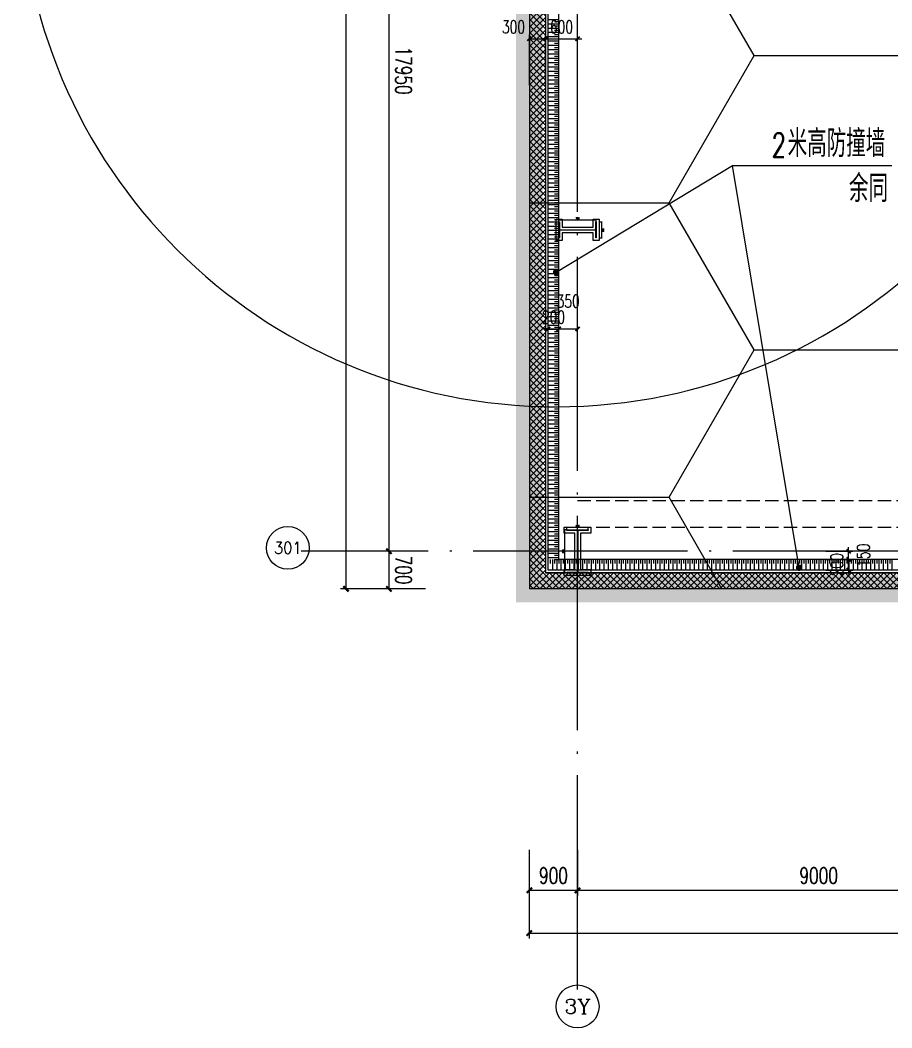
# Model space of a CAD drawing. Extents: x -821772 to -21949, y 506164 to 1049594.
# Drawn here: x -323256 to -306990, y 540024 to 558836 of the extents above; entities that cross this region are included whole.
import ezdxf
from ezdxf.enums import TextEntityAlignment as Align
from ezdxf.xclip import XClip

# ---------------------------------------------------------------- set-up
doc = ezdxf.new("R2010")
doc.units = 0
doc.header["$LTSCALE"] = 1000
doc.header["$MEASUREMENT"] = 0
doc.header["$XCLIPFRAME"] = 2
for name, pattern in [('10平面20250807_t3$0$DASH', [0.35, 0.25, -0.1]), ('10平面20250807_t3$0$DOTE', [2.42, 2, -0.2, 0.02, -0.2]), ('DASH', [0.35, 0.25, -0.1])]:
    doc.linetypes.add(name, pattern=pattern)
doc.layers.get('Defpoints').update_dxf_attribs({"color": 210})
doc.layers.add('1-防火分区线', color=201, linetype='DASH', lineweight=50)
for name, color, linetype in [('10平面20250807_t3$0$99平面图例外参$0$A-HATCH-2', 8, 'Continuous'), ('10平面20250807_t3$0$A-AXIS-D', 8, 'Continuous'), ('10平面20250807_t3$0$A-AXIS-DOTE', 8, '10平面20250807_t3$0$DOTE'), ('10平面20250807_t3$0$A-AXIS-DP', 8, 'Continuous'), ('10平面20250807_t3$0$A-HATCH-2', 8, 'Continuous'), ('10平面20250807_t3$0$A-LIN-V', 8, 'Continuous'), ('10平面20250807_t3$0$A-WINDOW', 8, 'Continuous'), ('10平面20250807_t3$0$AS-COLN', 8, 'Continuous'), ('10平面20250807_t3$0$AS-WALL', 8, 'Continuous'), ('10平面20250807_t3$0$AS-结构边线层', 8, 'Continuous'), ('10平面20250807_t3$0$DIM_SYMB', 8, 'Continuous'), ('10平面20250807_t3$0$PUB_HATCH', 8, 'Continuous'), ('10平面20250807_t3$0$PUB_TEXT', 8, 'Continuous'), ('10平面20250807_t3$0$SB_ZF消火栓', 10, 'Continuous'), ('10平面20250807_t3$0$SB_ZF消火栓M', 10, 'Continuous'), ('PUB_HATCH', 8, 'Continuous')]:
    doc.layers.add(name, color=color, linetype=linetype)
doc.styles.add('10平面20250807_t3$0$_TCH_AXIS', font='COMPLEX', dxfattribs={"bigfont": 'GBCBIG'})
doc.styles.add('10平面20250807_t3$0$_TCH_DIM', font='SIMPLEX', dxfattribs={"bigfont": 'GBCBIG'})
doc.styles.add('10平面20250807_t3$0$_TCH_DIM_T3', font='SIMPLEX', dxfattribs={"width": 0.705882, "bigfont": 'GBCBIG'})
doc.styles.add('10平面20250807_t3$0$A-DIM_T3', font='SIMPLEX', dxfattribs={"width": 0.705882, "bigfont": 'GBCBIG'})
doc.dimstyles.new('10平面20250807_t3$0$_TCH_ARCH&&10', dxfattribs={"dimtxt": 29.75, "dimasz": 10, "dimexe": 10, "dimexo": 10, "dimgap": 12.625, "dimtad": 1, "dimdec": 0, "dimzin": 0, "dimdsep": 46, "dimtxsty": '10平面20250807_t3$0$_TCH_DIM_T3', "dimblk": '10平面20250807_t3$0$_ArchTick', "dimcen": 0.09, "dimclrt": 7, "dimazin": 2, "dimtfac": 1, "dimtdec": 0, "dimtix": 1, "dimtmove": 2, "dimatfit": 3, "dimfxl": 0, "dimtolj": 1, "dimtzin": 0, "dimarcsym": 0})
doc.dimstyles.new('10平面20250807_t3$0$_TCH_ARCH&&100', dxfattribs={"dimtxt": 297.5, "dimasz": 100, "dimexe": 100, "dimexo": 100, "dimgap": 126.25, "dimtad": 1, "dimdec": 0, "dimzin": 0, "dimdsep": 46, "dimtxsty": '10平面20250807_t3$0$_TCH_DIM_T3', "dimblk": '10平面20250807_t3$0$_ArchTick', "dimcen": 0.09, "dimclrt": 7, "dimazin": 2, "dimtfac": 1, "dimtdec": 0, "dimtix": 1, "dimtmove": 2, "dimatfit": 3, "dimfxl": 0, "dimtolj": 1, "dimtzin": 0, "dimarcsym": 0})
doc.dimstyles.new('10平面20250807_t3$0$_TCH_ARCH&&80', dxfattribs={"dimtxt": 238, "dimasz": 80, "dimexe": 80, "dimexo": 80, "dimgap": 101, "dimtad": 1, "dimdec": 0, "dimzin": 0, "dimdsep": 46, "dimtxsty": '10平面20250807_t3$0$_TCH_DIM_T3', "dimblk": '10平面20250807_t3$0$_ArchTick', "dimcen": 0.09, "dimclrt": 7, "dimazin": 2, "dimtfac": 1, "dimtdec": 0, "dimtix": 1, "dimtmove": 2, "dimatfit": 3, "dimfxl": 0, "dimtolj": 1, "dimtzin": 0, "dimarcsym": 0})
doc.dimstyles.new('10平面20250807_t3$0$A-DIM&&100', dxfattribs={"dimtxt": 297.5, "dimasz": 100, "dimexe": 100, "dimexo": 100, "dimgap": 126.25, "dimtad": 1, "dimdec": 0, "dimzin": 0, "dimdsep": 46, "dimtxsty": '10平面20250807_t3$0$A-DIM_T3', "dimblk": '10平面20250807_t3$0$_ArchTick', "dimcen": 0.09, "dimclrt": 7, "dimazin": 2, "dimtfac": 1, "dimtdec": 0, "dimtix": 1, "dimtmove": 2, "dimatfit": 3, "dimfxl": 0, "dimtolj": 1, "dimtzin": 0, "dimarcsym": 0})
pattern_1 = [(45, (60, 0), (-60.000061, 60.000061), []), (135, (60, 0), (-60.000061, -60.000061), [])]

# ---------------------------------------------------------------- blocks, each defined once
blk = doc.blocks.new('10平面20250807_t3$0$_ArchTick')
at = {"color": 0, "linetype": 'ByBlock', "const_width": 0.4}
blk.add_lwpolyline([(-0.5, -0.5), (0.5, 0.5)], dxfattribs=at)
blk = doc.blocks.new('*D9902')
at = {"layer": '10平面20250807_t3$0$A-AXIS-D', "color": 0, "lineweight": -2}
for p, q in [((-93018, -261470), (-93018, -262328)), ((-92118, -261470), (-92118, -262328)), ((-93018, -262228), (-92118, -262228))]:
    blk.add_line(p, q, dxfattribs=at)
at = {"layer": 'Defpoints', "color": 0}
for p in [(-93018, -261370), (-92118, -261370), (-92118, -262228)]:
    blk.add_point(p, dxfattribs=at)
at = {"layer": '10平面20250807_t3$0$A-AXIS-D', "color": 0, "lineweight": -2, "xscale": 100, "yscale": 100, "zscale": 100, "rotation": 180}
blk.add_blockref('10平面20250807_t3$0$_ArchTick', (-93018, -262228), dxfattribs=at)
at = {"layer": '10平面20250807_t3$0$A-AXIS-D', "color": 0, "lineweight": -2, "xscale": 100, "yscale": 100, "zscale": 100}
blk.add_blockref('10平面20250807_t3$0$_ArchTick', (-92118, -262228), dxfattribs=at)
at = {"layer": '10平面20250807_t3$0$A-AXIS-D', "color": 7, "insert": (-92568, -261953), "char_height": 297.5, "attachment_point": 5, "style": '10平面20250807_t3$0$_TCH_DIM_T3'}
blk.add_mtext('\\A1;900', dxfattribs=at)
blk = doc.blocks.new('*D9903')
at = {"layer": '10平面20250807_t3$0$A-AXIS-D', "color": 0, "lineweight": -2}
for p, q in [((-92118, -261470), (-92118, -262328)), ((-83118, -261470), (-83118, -262328)), ((-92118, -262228), (-83118, -262228))]:
    blk.add_line(p, q, dxfattribs=at)
at = {"layer": 'Defpoints', "color": 0}
for p in [(-92118, -261370), (-83118, -261370), (-83118, -262228)]:
    blk.add_point(p, dxfattribs=at)
at = {"layer": '10平面20250807_t3$0$A-AXIS-D', "color": 0, "lineweight": -2, "xscale": 100, "yscale": 100, "zscale": 100, "rotation": 180}
blk.add_blockref('10平面20250807_t3$0$_ArchTick', (-92118, -262228), dxfattribs=at)
at = {"layer": '10平面20250807_t3$0$A-AXIS-D', "color": 0, "lineweight": -2, "xscale": 100, "yscale": 100, "zscale": 100}
blk.add_blockref('10平面20250807_t3$0$_ArchTick', (-83118, -262228), dxfattribs=at)
at = {"layer": '10平面20250807_t3$0$A-AXIS-D', "color": 7, "insert": (-87618, -261953), "char_height": 297.5, "attachment_point": 5, "style": '10平面20250807_t3$0$_TCH_DIM_T3'}
blk.add_mtext('\\A1;9000', dxfattribs=at)
blk = doc.blocks.new('*D9991')
at = {"layer": '10平面20250807_t3$0$A-AXIS-D', "color": 0, "lineweight": -2}
for p, q in [((-94953, -237950), (-95739, -237950)), ((-95639, -237950), (-95639, -255900)), ((-94953, -255900), (-95739, -255900))]:
    blk.add_line(p, q, dxfattribs=at)
at = {"layer": 'Defpoints', "color": 0}
for p in [(-94853, -237950), (-95639, -255900), (-94853, -255900)]:
    blk.add_point(p, dxfattribs=at)
at = {"layer": '10平面20250807_t3$0$A-AXIS-D', "color": 0, "lineweight": -2, "xscale": 100, "yscale": 100, "zscale": 100}
for p, rotation in [((-95639, -237950), 90), ((-95639, -255900), 270)]:
    blk.add_blockref('10平面20250807_t3$0$_ArchTick', p, dxfattribs=dict(at, rotation=rotation))
at = {"layer": '10平面20250807_t3$0$A-AXIS-D', "color": 7, "insert": (-95364, -246925), "char_height": 297.5, "attachment_point": 5, "rotation": 270, "style": '10平面20250807_t3$0$A-DIM_T3'}
blk.add_mtext('\\A1;17950', dxfattribs=at)
blk = doc.blocks.new('*D9992')
at = {"layer": '10平面20250807_t3$0$A-AXIS-D', "color": 0, "lineweight": -2}
for p, q in [((-94953, -255900), (-95739, -255900)), ((-95639, -255900), (-95639, -256600)), ((-94953, -256600), (-95739, -256600))]:
    blk.add_line(p, q, dxfattribs=at)
at = {"layer": 'Defpoints', "color": 0}
for p in [(-94853, -255900), (-95639, -256600), (-94853, -256600)]:
    blk.add_point(p, dxfattribs=at)
at = {"layer": '10平面20250807_t3$0$A-AXIS-D', "color": 0, "lineweight": -2, "xscale": 100, "yscale": 100, "zscale": 100}
for p, rotation in [((-95639, -255900), 90), ((-95639, -256600), 270)]:
    blk.add_blockref('10平面20250807_t3$0$_ArchTick', p, dxfattribs=dict(at, rotation=rotation))
at = {"layer": '10平面20250807_t3$0$A-AXIS-D', "color": 7, "insert": (-95364, -256250), "char_height": 297.5, "attachment_point": 5, "rotation": 270, "style": '10平面20250807_t3$0$A-DIM_T3'}
blk.add_mtext('\\A1;700', dxfattribs=at)
blk = doc.blocks.new('*D10049')
at = {"layer": '10平面20250807_t3$0$A-AXIS-D', "color": 0, "lineweight": -2}
for p, q in [((-93018, -261570), (-93018, -263128)), ((92682, -261570), (92682, -263128)), ((-93018, -263028), (92682, -263028))]:
    blk.add_line(p, q, dxfattribs=at)
at = {"layer": 'Defpoints', "color": 0}
for p in [(-93018, -261470), (92682, -261470), (92682, -263028)]:
    blk.add_point(p, dxfattribs=at)
at = {"layer": '10平面20250807_t3$0$A-AXIS-D', "color": 0, "lineweight": -2, "xscale": 100, "yscale": 100, "zscale": 100, "rotation": 180}
blk.add_blockref('10平面20250807_t3$0$_ArchTick', (-93018, -263028), dxfattribs=at)
at = {"layer": '10平面20250807_t3$0$A-AXIS-D', "color": 0, "lineweight": -2, "xscale": 100, "yscale": 100, "zscale": 100}
blk.add_blockref('10平面20250807_t3$0$_ArchTick', (92682, -263028), dxfattribs=at)
at = {"layer": '10平面20250807_t3$0$A-AXIS-D', "color": 7, "insert": (-168, -262753), "char_height": 297.5, "attachment_point": 5, "style": '10平面20250807_t3$0$_TCH_DIM_T3'}
blk.add_mtext('\\A1;185700', dxfattribs=at)
blk = doc.blocks.new('*D10050')
at = {"layer": '10平面20250807_t3$0$A-AXIS-D', "color": 0, "lineweight": -2}
for p, q in [((-95053, -183400), (-96539, -183400)), ((-96439, -183400), (-96439, -256600)), ((-95053, -256600), (-96539, -256600))]:
    blk.add_line(p, q, dxfattribs=at)
at = {"layer": 'Defpoints', "color": 0}
for p in [(-94953, -183400), (-96439, -256600), (-94953, -256600)]:
    blk.add_point(p, dxfattribs=at)
at = {"layer": '10平面20250807_t3$0$A-AXIS-D', "color": 0, "lineweight": -2, "xscale": 100, "yscale": 100, "zscale": 100}
for p, rotation in [((-96439, -183400), 90), ((-96439, -256600), 270)]:
    blk.add_blockref('10平面20250807_t3$0$_ArchTick', p, dxfattribs=dict(at, rotation=rotation))
at = {"layer": '10平面20250807_t3$0$A-AXIS-D', "color": 7, "insert": (-96164, -220000), "char_height": 297.5, "attachment_point": 5, "rotation": 270, "style": '10平面20250807_t3$0$A-DIM_T3'}
blk.add_mtext('\\A1;73200', dxfattribs=at)
blk = doc.blocks.new('10平面20250807_t3$0$43243')
at = {"layer": '10平面20250807_t3$0$AS-结构边线层'}
blk.add_lwpolyline([(-263994, 621290), (-277514, 621290), (-277514, 621120), (-279354, 621120), (-279354, 620570), (-281454, 620570), (-281454, 621120), (-295987, 621120), (-313454, 567286), (-313454, 548520), (-281454, 548520), (-281454, 549070), (-279354, 549070), (-279354, 548520), (-277514, 548520), (-277514, 548350), (-263994, 548350)], dxfattribs=at)
blk = doc.blocks.new('10平面20250807_t3$0$4324324')
at = {"layer": '10平面20250807_t3$0$A-HATCH-2', "linetype": '10平面20250807_t3$0$DASH'}
for p, q in [((-312854.2, 549870), (-138054.2, 549870)), ((-312854.2, 549370), (-138054.2, 549370))]:
    blk.add_line(p, q, dxfattribs=at)
blk = doc.blocks.new('*D10492')
at = {"layer": '10平面20250807_t3$0$A-AXIS-DP', "color": 0, "lineweight": -2}
for p, q in [((-165054, 621030), (-165054, 621079)), ((-165054, 621069), (-164654, 621069)), ((-164654, 621030), (-164654, 621079))]:
    blk.add_line(p, q, dxfattribs=at)
at = {"layer": 'Defpoints', "color": 0}
for p in [(-165054, 621020), (-164654, 621069), (-164654, 621020)]:
    blk.add_point(p, dxfattribs=at)
at = {"layer": '10平面20250807_t3$0$A-AXIS-DP', "color": 0, "lineweight": -2, "xscale": 10, "yscale": 10, "zscale": 10, "rotation": 180}
blk.add_blockref('10平面20250807_t3$0$_ArchTick', (-165054, 621069), dxfattribs=at)
at = {"layer": '10平面20250807_t3$0$A-AXIS-DP', "color": 0, "lineweight": -2, "xscale": 10, "yscale": 10, "zscale": 10}
blk.add_blockref('10平面20250807_t3$0$_ArchTick', (-164654, 621069), dxfattribs=at)
at = {"layer": '10平面20250807_t3$0$A-AXIS-DP', "color": 7, "insert": (-164854, 621096), "char_height": 29.8, "attachment_point": 5, "style": '10平面20250807_t3$0$_TCH_DIM_T3'}
blk.add_mtext('\\A1;400', dxfattribs=at)
blk = doc.blocks.new('*D10493')
at = {"layer": '10平面20250807_t3$0$A-AXIS-DP', "color": 0, "lineweight": -2}
for p, q in [((-165064, 621020), (-165105, 621020)), ((-165095, 620220), (-165095, 621020)), ((-165064, 620220), (-165105, 620220))]:
    blk.add_line(p, q, dxfattribs=at)
at = {"layer": 'Defpoints', "color": 0}
for p in [(-165095, 621020), (-165054, 621020), (-165054, 620220)]:
    blk.add_point(p, dxfattribs=at)
at = {"layer": '10平面20250807_t3$0$A-AXIS-DP', "color": 0, "lineweight": -2, "xscale": 10, "yscale": 10, "zscale": 10}
for p, rotation in [((-165095, 621020), 90), ((-165095, 620220), 270)]:
    blk.add_blockref('10平面20250807_t3$0$_ArchTick', p, dxfattribs=dict(at, rotation=rotation))
at = {"layer": '10平面20250807_t3$0$A-AXIS-DP', "color": 7, "insert": (-165123, 620620), "char_height": 29.8, "attachment_point": 5, "rotation": 90, "style": '10平面20250807_t3$0$_TCH_DIM_T3'}
blk.add_mtext('\\A1;800', dxfattribs=at)
blk = doc.blocks.new('*D10488')
at = {"layer": '10平面20250807_t3$0$A-AXIS-DP', "color": 0, "lineweight": -2}
for p, q in [((-195790, 766880), (-195790, 766929)), ((-195790, 766919), (-195490, 766919)), ((-195490, 766880), (-195490, 766929))]:
    blk.add_line(p, q, dxfattribs=at)
at = {"layer": 'Defpoints', "color": 0}
for p in [(-195790, 766870), (-195490, 766919), (-195490, 766870)]:
    blk.add_point(p, dxfattribs=at)
at = {"layer": '10平面20250807_t3$0$A-AXIS-DP', "color": 0, "lineweight": -2, "xscale": 10, "yscale": 10, "zscale": 10, "rotation": 180}
blk.add_blockref('10平面20250807_t3$0$_ArchTick', (-195790, 766919), dxfattribs=at)
at = {"layer": '10平面20250807_t3$0$A-AXIS-DP', "color": 0, "lineweight": -2, "xscale": 10, "yscale": 10, "zscale": 10}
blk.add_blockref('10平面20250807_t3$0$_ArchTick', (-195490, 766919), dxfattribs=at)
at = {"layer": '10平面20250807_t3$0$A-AXIS-DP', "color": 7, "insert": (-195640, 766946), "char_height": 29.8, "attachment_point": 5, "style": '10平面20250807_t3$0$_TCH_DIM_T3'}
blk.add_mtext('\\A1;300', dxfattribs=at)
blk = doc.blocks.new('*D10489')
at = {"layer": '10平面20250807_t3$0$A-AXIS-DP', "color": 0, "lineweight": -2}
for p, q in [((-195800, 766820), (-195841, 766820)), ((-195831, 766120), (-195831, 766820)), ((-195800, 766120), (-195841, 766120))]:
    blk.add_line(p, q, dxfattribs=at)
at = {"layer": 'Defpoints', "color": 0}
for p in [(-195831, 766820), (-195790, 766820), (-195790, 766120)]:
    blk.add_point(p, dxfattribs=at)
at = {"layer": '10平面20250807_t3$0$A-AXIS-DP', "color": 0, "lineweight": -2, "xscale": 10, "yscale": 10, "zscale": 10}
for p, rotation in [((-195831, 766820), 90), ((-195831, 766120), 270)]:
    blk.add_blockref('10平面20250807_t3$0$_ArchTick', p, dxfattribs=dict(at, rotation=rotation))
at = {"layer": '10平面20250807_t3$0$A-AXIS-DP', "color": 7, "insert": (-195859, 766470), "char_height": 29.8, "attachment_point": 5, "rotation": 90, "style": '10平面20250807_t3$0$_TCH_DIM_T3'}
blk.add_mtext('\\A1;700', dxfattribs=at)
blk = doc.blocks.new('10平面20250807_t3$0$99平面图例外参$0$$LinePat$填挖边坡')
at = {"color": 0}
for p, q in [((0, 0), (0, -1500)), ((300, 0), (300, -600))]:
    blk.add_line(p, q, dxfattribs=at)
at = {"layer": 'Defpoints', "color": 0}
blk.add_point((600, 0), dxfattribs=at)
blk = doc.blocks.new('10平面20250807_t3$0$34242343243')
at = {"layer": '10平面20250807_t3$0$A-LIN-V'}
for p, q in [((-313404, 548570), (-313404, 564870)), ((-313204, 548770), (-313204, 564870)), ((-282054, 548770), (-313204, 548770)), ((-282054, 548570), (-313404, 548570))]:
    blk.add_line(p, q, dxfattribs=at)
at = {"layer": '10平面20250807_t3$0$99平面图例外参$0$A-HATCH-2', "color": 203, "yscale": 0.1333333333333333, "zscale": 0.1333333333333333}
for p, xscale, rotation in [((-313204, 558844), 0.1339141957003847, 270.0000000008202), ((-313204, 558764), 0.1339141957003847, 270.0000000008202), ((-313204, 558683), 0.1339141957003847, 270.0000000008202), ((-313204, 558603), 0.1339141957003847, 270.0000000008202), ((-313204, 558522), 0.1339141957003847, 270.0000000008202), ((-313204, 558442), 0.1339141957003847, 270.0000000008202), ((-313204, 558362), 0.1339141957003847, 270.0000000008202), ((-313204, 558281), 0.1339141957003847, 270.0000000008202), ((-313204, 558201), 0.1339141957003847, 270.0000000008202), ((-313204, 558121), 0.1339141957003847, 270.0000000008202), ((-313204, 558040), 0.1339141957003847, 270.0000000008202), ((-313204, 557960), 0.1339141957003847, 270.0000000008202), ((-313204, 557880), 0.1339141957003847, 270.0000000008202), ((-313204, 557799), 0.1339141957003847, 270.0000000008202), ((-313204, 557719), 0.1339141957003847, 270.0000000008202), ((-313204, 557639), 0.1339141957003847, 270.0000000008202), ((-313204, 557558), 0.1339141957003847, 270.0000000008202), ((-313204, 557478), 0.1339141957003847, 270.0000000008202), ((-313204, 557398), 0.1339141957003847, 270.0000000008202), ((-313204, 557317), 0.1339141957003847, 270.0000000008202), ((-313204, 557237), 0.1339141957003847, 270.0000000008202), ((-313204, 557157), 0.1339141957003847, 270.0000000008202), ((-313204, 557076), 0.1339141957003847, 270.0000000008202), ((-313204, 556996), 0.1339141957003847, 270.0000000008202), ((-313204, 556915), 0.1339141957003847, 270.0000000008202), ((-313204, 556835), 0.1339141957003847, 270.0000000008202), ((-313204, 556755), 0.1339141957003847, 270.0000000008202), ((-313204, 556674), 0.1339141957003847, 270.0000000008202), ((-313204, 556594), 0.1339141957003847, 270.0000000008202), ((-313204, 556514), 0.1339141957003847, 270.0000000008202), ((-313204, 556433), 0.1339141957003847, 270.0000000008202), ((-313204, 556353), 0.1339141957003847, 270.0000000008202), ((-313204, 556273), 0.1339141957003847, 270.0000000008202), ((-313204, 556192), 0.1339141957003847, 270.0000000008202), ((-313204, 556112), 0.1339141957003847, 270.0000000008202), ((-313204, 556032), 0.1339141957003847, 270.0000000008202), ((-313204, 555951), 0.1339141957003847, 270.0000000008202), ((-313204, 555871), 0.1339141957003847, 270.0000000008202), ((-313204, 555791), 0.1339141957003847, 270.0000000008202), ((-313204, 555710), 0.1339141957003847, 270.0000000008202), ((-313204, 555630), 0.1339141957003847, 270.0000000008202), ((-313204, 555550), 0.1339141957003847, 270.0000000008202), ((-313204, 555469), 0.1339141957003847, 270.0000000008202), ((-313204, 555389), 0.1339141957003847, 270.0000000008202), ((-313204, 555309), 0.1339141957003847, 270.0000000008202), ((-313204, 555228), 0.1339141957003847, 270.0000000008202), ((-313204, 555148), 0.1339141957003847, 270.0000000008202), ((-313204, 555067), 0.1339141957003847, 270.0000000008202), ((-313204, 554987), 0.1339141957003847, 270.0000000008202), ((-313204, 554907), 0.1339141957003847, 270.0000000008202), ((-313204, 554826), 0.1339141957003847, 270.0000000008202), ((-313204, 554746), 0.1339141957003847, 270.0000000008202), ((-313204, 554666), 0.1339141957003847, 270.0000000008202), ((-313204, 554585), 0.1339141957003847, 270.0000000008202), ((-313204, 554505), 0.1339141957003847, 270.0000000008202), ((-313204, 554425), 0.1339141957003847, 270.0000000008202), ((-313204, 554344), 0.1339141957003847, 270.0000000008202), ((-313204, 554264), 0.1339141957003847, 270.0000000008202), ((-313204, 554184), 0.1339141957003847, 270.0000000008202), ((-313204, 554103), 0.1339141957003847, 270.0000000008202), ((-313204, 554023), 0.1339141957003847, 270.0000000008202), ((-313204, 553943), 0.1339141957003847, 270.0000000008202), ((-313204, 553862), 0.1339141957003847, 270.0000000008202), ((-313204, 553782), 0.1339141957003847, 270.0000000008202), ((-313204, 553702), 0.1339141957003847, 270.0000000008202), ((-313204, 553621), 0.1339141957003847, 270.0000000008202), ((-313204, 553541), 0.1339141957003847, 270.0000000008202), ((-313204, 553461), 0.1339141957003847, 270.0000000008202), ((-313204, 553380), 0.1339141957003847, 270.0000000008202), ((-313204, 553300), 0.1339141957003847, 270.0000000008202), ((-313204, 553219), 0.1339141957003847, 270.0000000008202), ((-313204, 553139), 0.1339141957003847, 270.0000000008202), ((-313204, 553059), 0.1339141957003847, 270.0000000008202), ((-313204, 552978), 0.1339141957003847, 270.0000000008202), ((-313204, 552898), 0.1339141957003847, 270.0000000008202), ((-313204, 552818), 0.1339141957003847, 270.0000000008202), ((-313204, 552737), 0.1339141957003847, 270.0000000008202), ((-313204, 552657), 0.1339141957003847, 270.0000000008202), ((-313204, 552577), 0.1339141957003847, 270.0000000008202), ((-313204, 552496), 0.1339141957003847, 270.0000000008202), ((-313204, 552416), 0.1339141957003847, 270.0000000008202), ((-313204, 552336), 0.1339141957003847, 270.0000000008202), ((-313204, 552255), 0.1339141957003847, 270.0000000008202), ((-313204, 552175), 0.1339141957003847, 270.0000000008202), ((-313204, 552095), 0.1339141957003847, 270.0000000008202), ((-313204, 552014), 0.1339141957003847, 270.0000000008202), ((-313204, 551934), 0.1339141957003847, 270.0000000008202), ((-313204, 551854), 0.1339141957003847, 270.0000000008202), ((-313204, 551773), 0.1339141957003847, 270.0000000008202), ((-313204, 551693), 0.1339141957003847, 270.0000000008202), ((-313204, 551612), 0.1339141957003847, 270.0000000008202), ((-313204, 551532), 0.1339141957003847, 270.0000000008202), ((-313204, 551452), 0.1339141957003847, 270.0000000008202), ((-313204, 551371), 0.1339141957003847, 270.0000000008202), ((-313204, 551291), 0.1339141957003847, 270.0000000008202), ((-313204, 551211), 0.1339141957003847, 270.0000000008202), ((-313204, 551130), 0.1339141957003847, 270.0000000008202), ((-313204, 551050), 0.1339141957003847, 270.0000000008202), ((-313204, 550970), 0.1339141957003847, 270.0000000008202), ((-313204, 550889), 0.1339141957003847, 270.0000000008202), ((-313204, 550809), 0.1339141957003847, 270.0000000008202), ((-313204, 550729), 0.1339141957003847, 270.0000000008202), ((-313204, 550648), 0.1339141957003847, 270.0000000008202), ((-313204, 550568), 0.1339141957003847, 270.0000000008202), ((-313204, 550488), 0.1339141957003847, 270.0000000008202), ((-313204, 550407), 0.1339141957003847, 270.0000000008202), ((-313204, 550327), 0.1339141957003847, 270.0000000008202), ((-313204, 550247), 0.1339141957003847, 270.0000000008202), ((-313204, 550166), 0.1339141957003847, 270.0000000008202), ((-313204, 550086), 0.1339141957003847, 270.0000000008202), ((-313204, 550006), 0.1339141957003847, 270.0000000008202), ((-313204, 549925), 0.1339141957003847, 270.0000000008202), ((-313204, 549845), 0.1339141957003847, 270.0000000008202), ((-313204, 549764), 0.1339141957003847, 270.0000000008202), ((-313204, 549684), 0.1339141957003847, 270.0000000008202), ((-313204, 549604), 0.1339141957003847, 270.0000000008202), ((-313204, 549523), 0.1339141957003847, 270.0000000008202), ((-313204, 549443), 0.1339141957003847, 270.0000000008202), ((-313204, 549363), 0.1339141957003847, 270.0000000008202), ((-313204, 549282), 0.1339141957003847, 270.0000000008202), ((-313204, 549202), 0.1339141957003847, 270.0000000008202), ((-313204, 549122), 0.1339141957003847, 270.0000000008202), ((-313204, 549041), 0.1339141957003847, 270.0000000008202), ((-313204, 548961), 0.1339141957003847, 270.0000000008202), ((-313204, 548881), 0.1339141957003847, 270.0000000008202), ((-313204, 548800), 0.1339141957003847, 270.0000000008202), ((-313324, 548770), -0.1336317125501513, 9.563677653405033e-10), ((-313244, 548770), -0.1336317125501513, 9.563677653405033e-10), ((-313164, 548770), -0.1336317125501513, 9.563677653405033e-10), ((-313083, 548770), -0.1336317125501513, 9.563677653405033e-10), ((-313003, 548770), -0.1336317125501513, 9.563677653405033e-10), ((-312923, 548770), -0.1336317125501513, 9.563677653405033e-10), ((-312843, 548770), -0.1336317125501513, 9.563677653405033e-10), ((-312763, 548770), -0.1336317125501513, 9.563677653405033e-10), ((-312683, 548770), -0.1336317125501513, 9.563677653405033e-10), ((-312602, 548770), -0.1336317125501513, 9.563677653405033e-10), ((-312522, 548770), -0.1336317125501513, 9.563677653405033e-10), ((-312442, 548770), -0.1336317125501513, 9.563677653405033e-10), ((-312362, 548770), -0.1336317125501513, 9.563677653405033e-10), ((-312282, 548770), -0.1336317125501513, 9.563677653405033e-10), ((-312201, 548770), -0.1336317125501513, 9.563677653405033e-10), ((-312121, 548770), -0.1336317125501513, 9.563677653405033e-10), ((-312041, 548770), -0.1336317125501513, 9.563677653405033e-10), ((-311961, 548770), -0.1336317125501513, 9.563677653405033e-10), ((-311881, 548770), -0.1336317125501513, 9.563677653405033e-10), ((-311801, 548770), -0.1336317125501513, 9.563677653405033e-10), ((-311720, 548770), -0.1336317125501513, 9.563677653405033e-10), ((-311640, 548770), -0.1336317125501513, 9.563677653405033e-10), ((-311560, 548770), -0.1336317125501513, 9.563677653405033e-10), ((-311480, 548770), -0.1336317125501513, 9.563677653405033e-10), ((-311400, 548770), -0.1336317125501513, 9.563677653405033e-10), ((-311320, 548770), -0.1336317125501513, 9.563677653405033e-10), ((-311239, 548770), -0.1336317125501513, 9.563677653405033e-10), ((-311159, 548770), -0.1336317125501513, 9.563677653405033e-10), ((-311079, 548770), -0.1336317125501513, 9.563677653405033e-10), ((-310999, 548770), -0.1336317125501513, 9.563677653405033e-10), ((-310919, 548770), -0.1336317125501513, 9.563677653405033e-10), ((-310838, 548770), -0.1336317125501513, 9.563677653405033e-10), ((-310758, 548770), -0.1336317125501513, 9.563677653405033e-10), ((-310678, 548770), -0.1336317125501513, 9.563677653405033e-10), ((-310598, 548770), -0.1336317125501513, 9.563677653405033e-10), ((-310518, 548770), -0.1336317125501513, 9.563677653405033e-10), ((-310438, 548770), -0.1336317125501513, 9.563677653405033e-10), ((-310357, 548770), -0.1336317125501513, 9.563677653405033e-10), ((-310277, 548770), -0.1336317125501513, 9.563677653405033e-10), ((-310197, 548770), -0.1336317125501513, 9.563677653405033e-10), ((-310117, 548770), -0.1336317125501513, 9.563677653405033e-10), ((-310037, 548770), -0.1336317125501513, 9.563677653405033e-10), ((-309956, 548770), -0.1336317125501513, 9.563677653405033e-10), ((-309876, 548770), -0.1336317125501513, 9.563677653405033e-10), ((-309796, 548770), -0.1336317125501513, 9.563677653405033e-10), ((-309716, 548770), -0.1336317125501513, 9.563677653405033e-10), ((-309636, 548770), -0.1336317125501513, 9.563677653405033e-10), ((-309556, 548770), -0.1336317125501513, 9.563677653405033e-10), ((-309475, 548770), -0.1336317125501513, 9.563677653405033e-10), ((-309395, 548770), -0.1336317125501513, 9.563677653405033e-10), ((-309315, 548770), -0.1336317125501513, 9.563677653405033e-10), ((-309235, 548770), -0.1336317125501513, 9.563677653405033e-10), ((-309155, 548770), -0.1336317125501513, 9.563677653405033e-10), ((-309075, 548770), -0.1336317125501513, 9.563677653405033e-10), ((-308994, 548770), -0.1336317125501513, 9.563677653405033e-10), ((-308914, 548770), -0.1336317125501513, 9.563677653405033e-10), ((-308834, 548770), -0.1336317125501513, 9.563677653405033e-10), ((-308754, 548770), -0.1336317125501513, 9.563677653405033e-10), ((-308674, 548770), -0.1336317125501513, 9.563677653405033e-10), ((-308593, 548770), -0.1336317125501513, 9.563677653405033e-10), ((-308513, 548770), -0.1336317125501513, 9.563677653405033e-10), ((-308433, 548770), -0.1336317125501513, 9.563677653405033e-10), ((-308353, 548770), -0.1336317125501513, 9.563677653405033e-10), ((-308273, 548770), -0.1336317125501513, 9.563677653405033e-10), ((-308193, 548770), -0.1336317125501513, 9.563677653405033e-10), ((-308112, 548770), -0.1336317125501513, 9.563677653405033e-10), ((-308032, 548770), -0.1336317125501513, 9.563677653405033e-10), ((-307952, 548770), -0.1336317125501513, 9.563677653405033e-10), ((-307872, 548770), -0.1336317125501513, 9.563677653405033e-10), ((-307792, 548770), -0.1336317125501513, 9.563677653405033e-10), ((-307711, 548770), -0.1336317125501513, 9.563677653405033e-10), ((-307631, 548770), -0.1336317125501513, 9.563677653405033e-10), ((-307551, 548770), -0.1336317125501513, 9.563677653405033e-10), ((-307471, 548770), -0.1336317125501513, 9.563677653405033e-10), ((-307391, 548770), -0.1336317125501513, 9.563677653405033e-10), ((-307311, 548770), -0.1336317125501513, 9.563677653405033e-10), ((-307230, 548770), -0.1336317125501513, 9.563677653405033e-10), ((-307150, 548770), -0.1336317125501513, 9.563677653405033e-10), ((-307070, 548770), -0.1336317125501513, 9.563677653405033e-10), ((-306990, 548770), -0.1336317125501513, 9.563677653405033e-10)]:
    blk.add_blockref('10平面20250807_t3$0$99平面图例外参$0$$LinePat$填挖边坡', p, dxfattribs=dict(at, xscale=xscale, rotation=rotation))
blk = doc.blocks.new('10平面20250807_t3$0$A$C5D961328')
at = {"layer": '10平面20250807_t3$0$SB_ZF消火栓'}
blk.add_hatch(color=256, dxfattribs=at).paths.add_polyline_path([(0, 40), (700, 40), (700, 240)])
at = {"layer": '10平面20250807_t3$0$A-LIN-V', "ltscale": 500}
blk.add_circle((350, 40), 10001, dxfattribs=at)
at = {"layer": '10平面20250807_t3$0$SB_ZF消火栓'}
for p, q in [((700, 240), (0, 240)), ((0, 240), (0, 40)), ((700, 240), (0, 40)), ((700, 240), (700, 40)), ((0, 40), (700, 40))]:
    blk.add_line(p, q, dxfattribs=at)
at = {"layer": '10平面20250807_t3$0$SB_ZF消火栓', "color": 1}
blk.add_circle((140, 140), 32.5, dxfattribs=at)
blk = doc.blocks.new('10平面20250807_t3$0$we42342343234')
at = {"layer": '10平面20250807_t3$0$SB_ZF消火栓M', "xscale": -1, "rotation": 270}
blk.add_blockref('10平面20250807_t3$0$A$C5D961328', (-313294, 561270), dxfattribs=at)
blk = doc.blocks.new('10平面20250807_t3$0$234243242332')
at = {"layer": '10平面20250807_t3$0$SB_ZF消火栓'}
blk.add_blockref('10平面20250807_t3$0$we42342343234', (0, 0), dxfattribs=at)
blk = doc.blocks.new('*D11378')
at = {"layer": '10平面20250807_t3$0$A-AXIS-DP', "color": 0, "lineweight": -2}
for p, q in [((-308220, 548770), (-307716, 548770)), ((-307796, 548770), (-307796, 548850)), ((-307796, 548570), (-307796, 548770)), ((-308220, 548570), (-307716, 548570)), ((-307796, 548570), (-307796, 548490))]:
    blk.add_line(p, q, dxfattribs=at)
at = {"layer": 'Defpoints', "color": 0}
for p in [(-308300, 548770), (-307796, 548770), (-308300, 548570)]:
    blk.add_point(p, dxfattribs=at)
at = {"layer": '10平面20250807_t3$0$A-AXIS-DP', "color": 0, "lineweight": -2, "xscale": 80, "yscale": 80, "zscale": 80}
for p, rotation in [((-307796, 548770), 270), ((-307796, 548570), 90)]:
    blk.add_blockref('10平面20250807_t3$0$_ArchTick', p, dxfattribs=dict(at, rotation=rotation))
at = {"layer": '10平面20250807_t3$0$A-AXIS-DP', "color": 7, "insert": (-308016, 548670), "char_height": 238, "attachment_point": 5, "rotation": 90, "style": '10平面20250807_t3$0$_TCH_DIM_T3'}
blk.add_mtext('\\A1;200', dxfattribs=at)
blk = doc.blocks.new('*D11379')
at = {"layer": '10平面20250807_t3$0$A-AXIS-DP', "color": 0, "lineweight": -2}
for p, q in [((-307796, 548920), (-307796, 549000)), ((-308220, 548920), (-307716, 548920)), ((-308220, 548770), (-307716, 548770)), ((-307796, 548770), (-307796, 548920)), ((-307796, 548770), (-307796, 548690))]:
    blk.add_line(p, q, dxfattribs=at)
at = {"layer": 'Defpoints', "color": 0}
for p in [(-308300, 548920), (-308300, 548770), (-307796, 548920)]:
    blk.add_point(p, dxfattribs=at)
at = {"layer": '10平面20250807_t3$0$A-AXIS-DP', "color": 0, "lineweight": -2, "xscale": 80, "yscale": 80, "zscale": 80}
for p, rotation in [((-307796, 548920), 270), ((-307796, 548770), 90)]:
    blk.add_blockref('10平面20250807_t3$0$_ArchTick', p, dxfattribs=dict(at, rotation=rotation))
at = {"layer": '10平面20250807_t3$0$A-AXIS-DP', "color": 7, "insert": (-307520, 548845), "char_height": 238, "attachment_point": 5, "rotation": 90, "style": '10平面20250807_t3$0$_TCH_DIM_T3'}
blk.add_mtext('\\A1;150', dxfattribs=at)
blk = doc.blocks.new('*D11380')
at = {"layer": '10平面20250807_t3$0$A-AXIS-DP', "color": 0, "lineweight": -2}
for p, q in [((-313404, 552680), (-313404, 553152)), ((-313204, 552680), (-313204, 553152)), ((-313404, 553072), (-313484, 553072)), ((-313404, 553072), (-313204, 553072)), ((-313204, 553072), (-313124, 553072))]:
    blk.add_line(p, q, dxfattribs=at)
at = {"layer": 'Defpoints', "color": 0}
for p in [(-313204, 553072), (-313404, 552600), (-313204, 552600)]:
    blk.add_point(p, dxfattribs=at)
at = {"layer": '10平面20250807_t3$0$A-AXIS-DP', "color": 0, "lineweight": -2, "xscale": 80, "yscale": 80, "zscale": 80}
blk.add_blockref('10平面20250807_t3$0$_ArchTick', (-313404, 553072), dxfattribs=at)
at = {"layer": '10平面20250807_t3$0$A-AXIS-DP', "color": 0, "lineweight": -2, "xscale": 80, "yscale": 80, "zscale": 80, "rotation": 180}
blk.add_blockref('10平面20250807_t3$0$_ArchTick', (-313204, 553072), dxfattribs=at)
at = {"layer": '10平面20250807_t3$0$A-AXIS-DP', "color": 7, "insert": (-313304, 553292), "char_height": 238, "attachment_point": 5, "style": '10平面20250807_t3$0$_TCH_DIM_T3'}
blk.add_mtext('\\A1;200', dxfattribs=at)
blk = doc.blocks.new('*D11381')
at = {"layer": '10平面20250807_t3$0$A-AXIS-DP', "color": 0, "lineweight": -2}
for p, q in [((-313204, 552680), (-313204, 553152)), ((-312854, 552680), (-312854, 553152)), ((-313204, 553072), (-312854, 553072))]:
    blk.add_line(p, q, dxfattribs=at)
at = {"layer": 'Defpoints', "color": 0}
for p in [(-312854, 553072), (-313204, 552600), (-312854, 552600)]:
    blk.add_point(p, dxfattribs=at)
at = {"layer": '10平面20250807_t3$0$A-AXIS-DP', "color": 0, "lineweight": -2, "xscale": 80, "yscale": 80, "zscale": 80, "rotation": 180}
blk.add_blockref('10平面20250807_t3$0$_ArchTick', (-313204, 553072), dxfattribs=at)
at = {"layer": '10平面20250807_t3$0$A-AXIS-DP', "color": 0, "lineweight": -2, "xscale": 80, "yscale": 80, "zscale": 80}
blk.add_blockref('10平面20250807_t3$0$_ArchTick', (-312854, 553072), dxfattribs=at)
at = {"layer": '10平面20250807_t3$0$A-AXIS-DP', "color": 7, "insert": (-313029, 553590), "char_height": 238, "attachment_point": 5, "style": '10平面20250807_t3$0$_TCH_DIM_T3'}
blk.add_mtext('\\A1;350', dxfattribs=at)
blk = doc.blocks.new('*D11664')
at = {"layer": '10平面20250807_t3$0$A-AXIS-DP', "color": 0, "lineweight": -2}
for p, q in [((-313754, 557620), (-313754, 558570)), ((-313454, 557620), (-313454, 558570)), ((-313754, 558490), (-313454, 558490))]:
    blk.add_line(p, q, dxfattribs=at)
at = {"layer": 'Defpoints', "color": 0}
for p in [(-313454, 558490), (-313754, 557540), (-313454, 557540)]:
    blk.add_point(p, dxfattribs=at)
at = {"layer": '10平面20250807_t3$0$A-AXIS-DP', "color": 0, "lineweight": -2, "xscale": 80, "yscale": 80, "zscale": 80, "rotation": 180}
blk.add_blockref('10平面20250807_t3$0$_ArchTick', (-313754, 558490), dxfattribs=at)
at = {"layer": '10平面20250807_t3$0$A-AXIS-DP', "color": 0, "lineweight": -2, "xscale": 80, "yscale": 80, "zscale": 80}
blk.add_blockref('10平面20250807_t3$0$_ArchTick', (-313454, 558490), dxfattribs=at)
at = {"layer": '10平面20250807_t3$0$A-AXIS-DP', "color": 7, "insert": (-314050, 558710), "char_height": 238, "attachment_point": 5, "style": '10平面20250807_t3$0$_TCH_DIM_T3'}
blk.add_mtext('\\A1;300', dxfattribs=at)
blk = doc.blocks.new('*D11665')
at = {"layer": '10平面20250807_t3$0$A-AXIS-DP', "color": 0, "lineweight": -2}
for p, q in [((-313454, 557620), (-313454, 558570)), ((-312854, 557620), (-312854, 558570)), ((-313454, 558490), (-313534, 558490)), ((-313454, 558490), (-312854, 558490)), ((-312854, 558490), (-312774, 558490))]:
    blk.add_line(p, q, dxfattribs=at)
at = {"layer": 'Defpoints', "color": 0}
for p in [(-312854, 558490), (-313454, 557540), (-312854, 557540)]:
    blk.add_point(p, dxfattribs=at)
at = {"layer": '10平面20250807_t3$0$A-AXIS-DP', "color": 0, "lineweight": -2, "xscale": 80, "yscale": 80, "zscale": 80}
blk.add_blockref('10平面20250807_t3$0$_ArchTick', (-313454, 558490), dxfattribs=at)
at = {"layer": '10平面20250807_t3$0$A-AXIS-DP', "color": 0, "lineweight": -2, "xscale": 80, "yscale": 80, "zscale": 80, "rotation": 180}
blk.add_blockref('10平面20250807_t3$0$_ArchTick', (-312854, 558490), dxfattribs=at)
at = {"layer": '10平面20250807_t3$0$A-AXIS-DP', "color": 7, "insert": (-313154, 558710), "char_height": 238, "attachment_point": 5, "style": '10平面20250807_t3$0$_TCH_DIM_T3'}
blk.add_mtext('\\A1;600', dxfattribs=at)
blk = doc.blocks.new('10平面20250807_t3$0$dote')
at = {"layer": '10平面20250807_t3$0$A-AXIS-D'}
for centre in [(-97524.5, -255835.7), (-92117.8, -264396)]:
    blk.add_circle(centre, 400, dxfattribs=at)
at = {"layer": '10平面20250807_t3$0$A-AXIS-DOTE', "ltscale": 2}
for p, q in [((-92117.8, -264080), (-92117.8, -177865)), ((98696.4, -255900), (-97273.6, -255900))]:
    blk.add_line(p, q, dxfattribs=at)
at = {"layer": '10平面20250807_t3$0$PUB_TEXT', "style": '10平面20250807_t3$0$_TCH_AXIS'}
for s, height, p, p2 in [('301', 224.46, (-97781, -255947.9), (-97268, -255947.9)), ('3Y', 270.86, (-92362.9, -264531.5), (-91872.7, -264531.5))]:
    blk.add_text(s, height=height, dxfattribs=at).set_placement(p, p2, align=Align.FIT)
at = {"layer": '10平面20250807_t3$0$A-AXIS-D'}
for base, p1, p2, picture, middle in [((-96439.4, -256600.1), (-94953, -183400), (-94953, -256600.1), '*D10050', (-96164.4, -220000)), ((-95639.4, -255900), (-94853, -237950), (-94853, -255900), '*D9991', (-95364.4, -246925)), ((-95639.4, -256600.1), (-94853, -255900), (-94853, -256600.1), '*D9992', (-95364.4, -256250))]:
    dim = blk.add_linear_dim(base=base, p1=p1, p2=p2, angle=270, dimstyle='10平面20250807_t3$0$A-DIM&&100', override={"dimgap": 0}, dxfattribs=at)
    dim.commit()
    dim.dimension.update_dxf_attribs({"geometry": picture, "text_midpoint": middle, "dimtype": 129, "text_rotation": 270})
for base, p1, p2, picture, middle in [((-92117.8, -262227.8), (-93017.8, -261369.8), (-92117.8, -261369.8), '*D9902', (-92567.8, -261952.8)), ((92682.2, -263027.8), (-93017.8, -261469.8), (92682.2, -261469.8), '*D10049', (-167.8, -262752.8)), ((-83117.8, -262227.8), (-92117.8, -261369.8), (-83117.8, -261369.8), '*D9903', (-87617.8, -261952.8))]:
    dim = blk.add_linear_dim(base=base, p1=p1, p2=p2, angle=0, dimstyle='10平面20250807_t3$0$_TCH_ARCH&&100', override={"dimgap": 0}, dxfattribs=at)
    dim.commit()
    dim.dimension.update_dxf_attribs({"geometry": picture, "text_midpoint": middle, "dimtype": 129})
blk = doc.blocks.new('10平面20250807_t3$0$w42343243')
at = {"layer": '10平面20250807_t3$0$A-HATCH-2'}
blk.add_lwpolyline([(-165104.2, 621070), (-164604.2, 621070), (-164604.2, 620958), (-164800.2, 620958), (-164800.2, 620282), (-164604.2, 620282), (-164604.2, 620170), (-165104.2, 620170), (-165104.2, 620282), (-164908.2, 620282), (-164908.2, 620958), (-165104.2, 620958)], close=True, dxfattribs=at)
at = {"layer": '10平面20250807_t3$0$AS-COLN', "color": 3}
blk.add_lwpolyline([(-165054.2, 621020), (-164654.2, 621020), (-164654.2, 621008), (-164850.2, 621008), (-164850.2, 620232), (-164654.2, 620232), (-164654.2, 620220), (-165054.2, 620220), (-165054.2, 620232), (-164858.2, 620232), (-164858.2, 621008), (-165054.2, 621008)], close=True, dxfattribs=at)
at = {"layer": '10平面20250807_t3$0$A-AXIS-DP'}
for p1, p2, distance, picture, middle in [((-165054.2, 620220), (-165054.2, 621020), 41.2, '*D10493', (-165122.9, 620620)), ((-165054.2, 621020), (-164654.2, 621020), 48.8, '*D10492', (-164854.2, 621096.2))]:
    dim = blk.add_aligned_dim(p1=p1, p2=p2, distance=distance, dimstyle='10平面20250807_t3$0$_TCH_ARCH&&10', dxfattribs=at)
    dim.commit()
    dim.dimension.update_dxf_attribs({"geometry": picture, "text_midpoint": middle})
blk = doc.blocks.new('10平面20250807_t3$0$nt66')
at = {"layer": '10平面20250807_t3$0$A-HATCH-2'}
blk.add_lwpolyline([(-195840, 766870), (-195440, 766870), (-195440, 766758), (-195586, 766758), (-195586, 766182), (-195440, 766182), (-195440, 766070), (-195840, 766070), (-195840, 766182), (-195694, 766182), (-195694, 766758), (-195840, 766758)], close=True, dxfattribs=at)
at = {"layer": '10平面20250807_t3$0$AS-COLN'}
blk.add_lwpolyline([(-195790, 766820), (-195490, 766820), (-195490, 766808), (-195636, 766808), (-195636, 766132), (-195490, 766132), (-195490, 766120), (-195790, 766120), (-195790, 766132), (-195644, 766132), (-195644, 766808), (-195790, 766808)], close=True, dxfattribs=at)
at = {"layer": '10平面20250807_t3$0$A-AXIS-DP'}
for p1, p2, distance, picture, middle in [((-195790, 766120), (-195790, 766820), 41.2, '*D10489', (-195858.7, 766470)), ((-195790, 766870), (-195490, 766870), 48.8, '*D10488', (-195640, 766946.2))]:
    dim = blk.add_aligned_dim(p1=p1, p2=p2, distance=distance, dimstyle='10平面20250807_t3$0$_TCH_ARCH&&10', dxfattribs=at)
    dim.commit()
    dim.dimension.update_dxf_attribs({"geometry": picture, "text_midpoint": middle})
blk = doc.blocks.new('10平面20250807_t3$0$42343')
at = {"rotation": 270}
blk.add_blockref('10平面20250807_t3$0$nt66', (-1079324.2, 359280), dxfattribs=at)
at = {"layer": '10平面20250807_t3$0$A-WINDOW'}
blk.add_blockref('10平面20250807_t3$0$w42343243', (-148000, -71700), dxfattribs=at)
blk = doc.blocks.new('10平面20250807_t3')
at = {"layer": '10平面20250807_t3$0$PUB_HATCH'}
h = blk.add_hatch(dxfattribs=at)
h.set_pattern_fill('多孔材料', color=256, scale=30, style=0)
h.set_pattern_definition(pattern_1)
h.paths.add_polyline_path([(-313754.2, 564870), (-313754.2, 548219.9), (-313454.2, 548519.9), (-313454.2, 564870)])
h = blk.add_hatch(dxfattribs=at)
h.set_pattern_fill('多孔材料', color=256, scale=30, style=0)
h.set_pattern_definition(pattern_1)
h.paths.add_polyline_path([(-281154.2, 548219.9), (-281454.2, 548519.9), (-313454.2, 548519.9), (-313754.2, 548219.9)])
at = {"layer": '10平面20250807_t3$0$AS-WALL'}
for p, q in [((-313754.2, 564870), (-313754.2, 548219.9)), ((-313454.2, 564870), (-313454.2, 548519.9)), ((-281454.2, 548519.9), (-313454.2, 548519.9)), ((-281154.2, 548219.9), (-313754.2, 548219.9))]:
    blk.add_line(p, q, dxfattribs=at)
at = {"layer": '10平面20250807_t3$0$DIM_SYMB'}
for p, q in [((-313254.2, 554129.9), (-309964.2, 556124.1)), ((-313254.2, 554129.9), (-309964.2, 556124.1)), ((-308720, 548614.1), (-309964.2, 556124.1)), ((-309964.2, 556124.1), (-306990, 556124.1))]:
    blk.add_line(p, q, dxfattribs=at)
at = {"layer": '10平面20250807_t3$0$DIM_SYMB', "const_width": 60}
for points in [[(-313279.8, 554114.4, 1), (-313228.5, 554145.5, 1)], [(-313279.8, 554114.4, 1), (-313228.5, 554145.5, 1)], [(-308715.1, 548584.5, 1), (-308724.9, 548643.7, 1)]]:
    blk.add_lwpolyline(points, format="xyb", close=True, dxfattribs=at)
at = {"layer": '10平面20250807_t3$0$A-WINDOW'}
for name in ['10平面20250807_t3$0$43243', '10平面20250807_t3$0$42343', '10平面20250807_t3$0$4324324']:
    blk.add_blockref(name, (0, 0), dxfattribs=at)
at = {"layer": '10平面20250807_t3$0$AS-WALL'}
blk.add_blockref('10平面20250807_t3$0$dote', (-220736.4, 804820), dxfattribs=at)
at = {"layer": '10平面20250807_t3$0$DIM_SYMB'}
blk.add_blockref('10平面20250807_t3$0$34242343243', (0, 0), dxfattribs=at)
at = {"layer": '10平面20250807_t3$0$SB_ZF消火栓', "linetype": 'Continuous'}
blk.add_blockref('10平面20250807_t3$0$234243242332', (0, 0), dxfattribs=at)
at = {"layer": '10平面20250807_t3$0$PUB_TEXT', "style": '10平面20250807_t3$0$_TCH_DIM', "width": 0.705882}
blk.add_text('2', height=446.2, dxfattribs=at).set_placement((-309234.7, 556281.6))
at = {"layer": '10平面20250807_t3$0$PUB_TEXT', "style": '10平面20250807_t3$0$_TCH_DIM'}
for s, p in [('米高防撞墙', (-308934.7, 556281.6)), ('余同', (-307789.8, 555441.6))]:
    blk.add_text(s, height=506.38, dxfattribs=at).set_placement(p)
at = {"layer": '10平面20250807_t3$0$A-AXIS-DP'}
for base, p1, p2, angle, picture, middle in [((-313454.2, 558490), (-313754.2, 557540), (-313454.2, 557540), 0, '*D11664', (-314050.2, 558710)), ((-312854.2, 553072), (-313204.2, 552600), (-312854.2, 552600), 0, '*D11381', (-313029.2, 553590)), ((-307796, 548920), (-308300, 548769.9), (-308300, 548920), 90, '*D11379', (-307520, 548845))]:
    dim = blk.add_linear_dim(base=base, p1=p1, p2=p2, angle=angle, dimstyle='10平面20250807_t3$0$_TCH_ARCH&&80', dxfattribs=at)
    dim.commit()
    dim.dimension.update_dxf_attribs({"geometry": picture, "text_midpoint": middle, "dimtype": 129})
for p1, p2, distance, picture, middle in [((-313454.2, 557540), (-312854.2, 557540), 950, '*D11665', (-313154.2, 558710)), ((-313404.2, 552600), (-313204.2, 552600), 472, '*D11380', (-313304.2, 553292)), ((-308300, 548569.9), (-308300, 548769.9), -504, '*D11378', (-308016, 548669.9))]:
    dim = blk.add_aligned_dim(p1=p1, p2=p2, distance=distance, dimstyle='10平面20250807_t3$0$_TCH_ARCH&&80', dxfattribs=at)
    dim.commit()
    dim.dimension.update_dxf_attribs({"geometry": picture, "text_midpoint": middle})

msp = doc.modelspace()

# ---------------------------------------------------------------- block references
at = {"ltscale": 100}
ref = msp.add_blockref('10平面20250807_t3', (0, 0), dxfattribs=at)
XClip(ref).set_block_clipping_path([(-386212.6353242097, 506163.79756496), (-21948.7593967821, 884998.2285294847)])

# ---------------------------------------------------------------- next in the draw order: hatches: boundary and pattern name
at = {"layer": 'PUB_HATCH', "ltscale": 5000}
h = msp.add_hatch(dxfattribs=at)
h.set_pattern_fill('HONEY', color=8, scale=2000)
h.set_pattern_definition([(0, (0, 0), (4762.5, 2749.63), [3175, -6350]), (120, (0, 0), (-4762.499, 2749.631), [3175, -6350]), (60, (0, 0), (0.0006, 5499.261), [-6350, 3175])])
h.paths.add_polyline_path([(-252854.2, 548219.9), (-252854.2, 548720), (-254254.2, 548720), (-254254.2, 548219.9), (-313754.2, 548219.9), (-313754.2, 567383.2), (-296221.3, 621420), (-254254.2, 621420), (-254254.2, 620920), (-252854.2, 620920), (-252854.2, 621420), (-200254.2, 621420), (-200254.2, 620920), (-198854.2, 620920), (-198854.2, 621420), (-146254.2, 621420), (-146254.2, 620920), (-144854.2, 620920), (-144854.2, 621420), (-128054.2, 621420), (-128054.2, 548219.9), (-144854.2, 548219.9), (-144854.2, 548720), (-146254.2, 548720), (-146254.2, 548219.9), (-198854.2, 548219.9), (-198854.2, 548720), (-200254.2, 548720), (-200254.2, 548219.9)])

# ---------------------------------------------------------------- next in the draw order: linework, layer by layer
at = {"layer": '1-防火分区线', "color": 1, "linetype": 'DASH', "ltscale": 5, "const_width": 500}
msp.add_lwpolyline([(-146254.2, 548219.9), (-198854.2, 548219.9), (-198854.2, 548720), (-200254.2, 548720), (-200254.2, 548219.9), (-252854.2, 548219.9), (-252854.2, 548720), (-254254.2, 548720), (-254254.2, 548219.9), (-313754.2, 548219.9), (-313754.2, 567383.2), (-296221.3, 621420), (-296221.3, 621420), (-254254.2, 621420), (-254254.2, 620920), (-252854.2, 620920), (-252854.2, 621420), (-200254.2, 621420), (-200254.2, 620920), (-198854.2, 620920), (-198854.2, 621420), (-146254.2, 621420)], dxfattribs=at)

doc.saveas('drawing.dxf')
